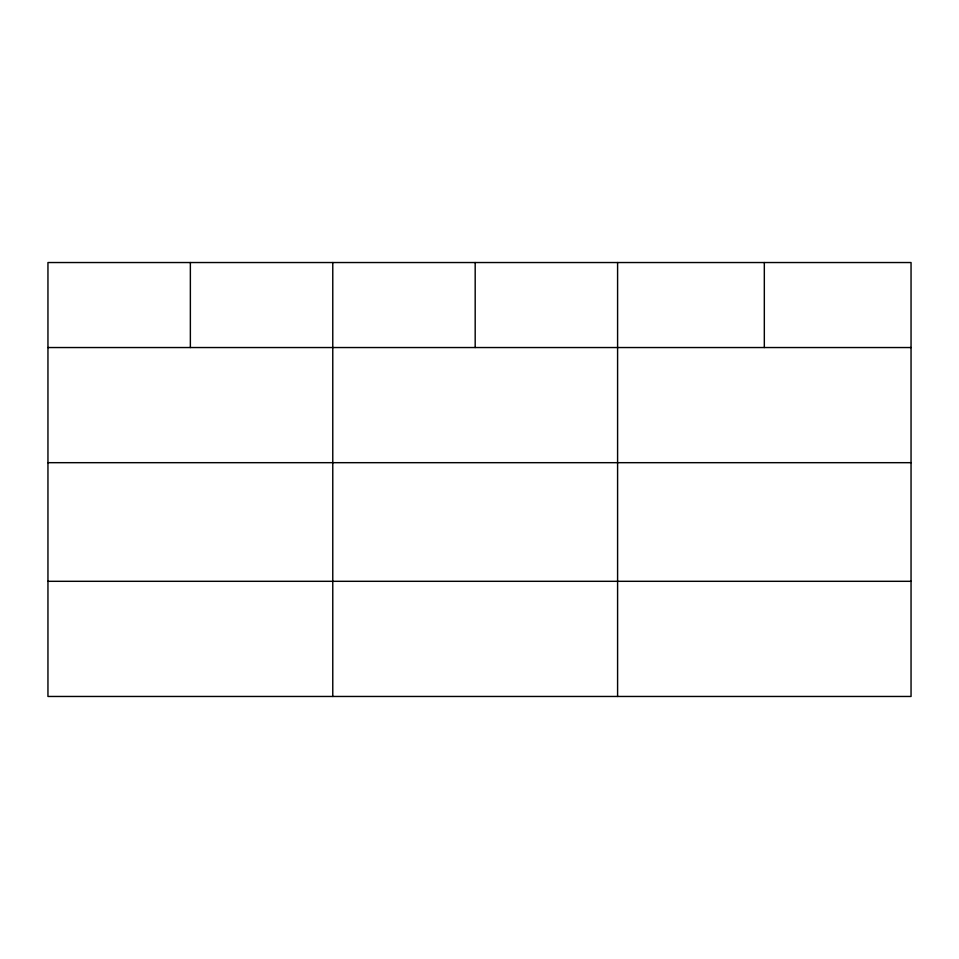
<?xml version="1.0" encoding="UTF-8"?>
<svg xmlns="http://www.w3.org/2000/svg" width="959" height="959" viewBox="0 0 959 959"><rect width="100%" height="100%" fill="white"/><g stroke="black" fill="none" stroke-linecap="round" stroke-linejoin="round"><path stroke-width="1.44" d="M911.05 462.682L911.05 262.538L47.95 262.538L47.95 696.462L911.05 696.462L911.05 462.682L47.95 462.682M47.95 347.542L911.05 347.542M47.95 581.31L911.05 581.31M764.323 262.538L764.323 347.542M617.596 262.538L617.596 696.462M475.184 262.538L475.184 347.542M332.773 262.538L332.773 696.462M190.362 262.538L190.362 347.542"/></g></svg>
